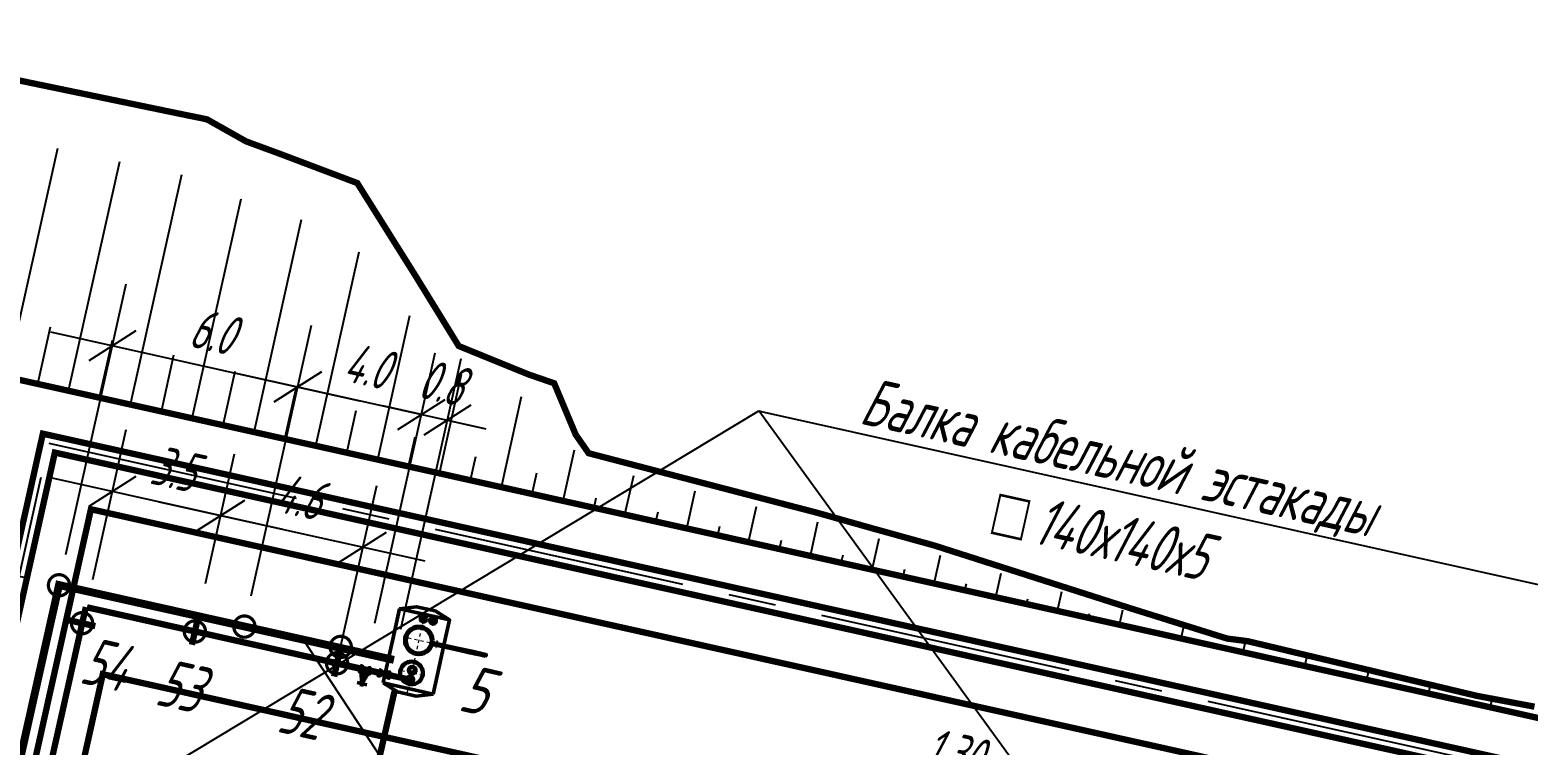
# Model space of a CAD drawing. Extents: x 5370511 to 5386565, y 1010429 to 1053793.
# Drawn here: x 5379976.21 to 5380023.52, y 1039853.78 to 1039876.37 of the extents above; entities that cross this region are included whole.
import ezdxf
from ezdxf import colors
from ezdxf.entities.mleader import LeaderData, LeaderLine
from ezdxf.math import Vec2, Vec3

# ---------------------------------------------------------------- set-up
doc = ezdxf.new("R2010")
doc.units = 0
doc.header["$PDMODE"] = 32
doc.header["$PDSIZE"] = 0.3
for name, pattern in [('ACAD_ISO02W100', [15, 12, -3]), ('DASHDOTX2', [50.8, 25.4, -12.7, 0, -12.7]), ('осевая2', [12.5, 8, -1.5, 1.5, -1.5])]:
    doc.linetypes.add(name, pattern=pattern)
doc.layers.get('0').update_dxf_attribs({"linetype": 'CONTINUOUS'})
doc.layers.get('DEFPOINTS').update_dxf_attribs({"linetype": 'CONTINUOUS'})
for name, color, linetype in [('3D-MODEL', 7, 'CONTINUOUS'), ('_0', 7, 'CONTINUOUS'), ('ГП_граница насыпи', 242, 'CONTINUOUS'), ('ГП_обвалование', 7, 'CONTINUOUS'), ('ГП_ось обвал', 1, 'осевая2'), ('ГП_откос', 246, 'CONTINUOUS'), ('ГП_проезд', 114, 'CONTINUOUS'), ('ОНиГМ сооружения', 7, 'CONTINUOUS'), ('Эстакада ЭС', 20, 'CONTINUOUS')]:
    doc.layers.add(name, color=color, linetype=linetype)
doc.layers.add('ГП_экспл', color=170, linetype='CONTINUOUS', lineweight=25)
doc.layers.add('ТХ_трубопроводы_дренаж', color=250, linetype='CONTINUOUS', lineweight=35)
doc.styles.add('ГОСТ', font='gost_ful.shx', dxfattribs={"oblique": 15})
doc.styles.add('ГОСТ_НИПИ', font='gost_nipi.shx', dxfattribs={"oblique": 15})
doc.styles.add('ГОСТ_НИПИ_разм', font='gost_nipi.shx', dxfattribs={"width": 0.8, "oblique": 15, "height": 2.5})
doc.dimstyles.new('Лист М500', dxfattribs={"dimtxt": 2.5, "dimasz": 2.5, "dimexe": 2, "dimexo": 1, "dimgap": 1, "dimtad": 1, "dimdec": 1, "dimlfac": 0.5, "dimzin": 0, "dimdsep": 46, "dimtxsty": 'ГОСТ_НИПИ_разм', "dimblk": 'OBLIQUE', "dimcen": 0.09, "dimdle": 2, "dimaunit": 1, "dimadec": 0, "dimazin": 0, "dimtfac": 1, "dimtdec": 1, "dimtofl": 0, "dimtmove": 1, "dimatfit": 3, "dimldrblk": 'NONE', "dimfxl": 1, "dimtolj": 1, "dimtzin": 0, "dimarcsym": 0})
doc.dimstyles.new('Модель М1000-Генплан', dxfattribs={"dimtxt": 1.25, "dimasz": 1, "dimexe": 0.5, "dimexo": 0, "dimgap": 0.5, "dimtad": 1, "dimzin": 0, "dimdsep": 46, "dimtxsty": 'ГОСТ', "dimblk": 'OBLIQUE', "dimcen": 0.09, "dimdle": 0.5, "dimaunit": 1, "dimadec": 0, "dimazin": 0, "dimtfac": 1, "dimtofl": 0, "dimtmove": 1, "dimatfit": 3, "dimldrblk": 'NONE', "dimfxl": 0.18, "dimtfill": 1, "dimtolj": 1, "dimtzin": 0, "dimarcsym": 0})

# ---------------------------------------------------------------- blocks, each defined once
blk = doc.blocks.new('куст_откос')
at = {"layer": 'ГП_откос', "color": 253, "lineweight": 15}
for points, const_width, elevation in [([(-22.663, 10.049), (-24.509, 9.987), (-25.96, 10.009), (-26.07, 10.01), (-31.078, 10.086), (-31.217, 10.088), (-31.954, 10.099), (-32.605, 10.039), (-35.743, 10.304), (-36.196, 10.345), (-36.442, 10.368), (-41.313, 10.811), (-41.745, 10.85), (-42.255, 10.897), (-44.284, 11.001), (-46.119, 11.104), (-46.431, 11.115), (-46.972, 11.134), (-51.549, 11.298), (-52.16, 11.32), (-53.56, 11.37), (-54.087, 11.855), (-55.102, 13.29), (-55.954, 13.387), (-56.666, 13.507), (-58.301, 13.784), (-59.681, 15.205), (-60.114, 15.65), (-61.784, 17.34), (-62.547, 18.112), (-65.089, 18.476), (-65.145, 18.484), (-66.263, 18.634), (-66.902, 18.828), (-67.62, 19.046), (-68.448, 19.031), (-80.953, 18.848)], 0.2, 49.01), ([(-72.019, -42.676), (-72.019, -37.577), (-72.019, -32.478), (-72.019, -27.378), (-72.019, -22.279), (-72.019, -16.945), (-72.019, -11.611), (-72.019, -6.277), (-72.019, -0.943), (-72.019, 4.392), (-72.019, 9.726), (-72.019, 9.726), (-66.902, 9.726), (-61.784, 9.726), (-56.666, 9.726), (-51.549, 9.726), (-46.431, 9.726), (-41.313, 9.726), (-36.196, 9.726), (-31.078, 9.726), (-25.96, 9.726), (-20.843, 9.726)], 0.01, 48.9)]:
    blk.add_lwpolyline(points, dxfattribs=dict(at, const_width=const_width, elevation=elevation))
at = {"layer": 'ГП_откос', "color": 253, "linetype": 'ByBlock', "lineweight": -3}
for points in [[(-72.019, 9.726), (-72.019, 17.128)], [(-70.019, 9.726), (-70.019, 17.147)], [(-68.019, 9.726), (-68.019, 17.176)], [(-66.019, 9.726), (-66.019, 16.826)], [(-64.019, 9.726), (-64.019, 16.603)], [(-62.019, 9.726), (-62.019, 16.007)], [(-60.019, 9.726), (-60.019, 14.387)], [(-58.019, 9.726), (-58.019, 12.934)], [(-56.019, 9.726), (-56.019, 12.663)], [(-71.019, 9.726), (-71.019, 11.577)], [(-69.019, 9.726), (-69.019, 11.585)], [(-67.019, 9.726), (-67.019, 11.553)], [(-65.019, 9.726), (-65.019, 11.474)], [(-63.019, 9.726), (-63.019, 11.416)], [(-54.019, 9.726), (-54.019, 11.379)], [(-61.019, 9.726), (-61.019, 11.094)], [(-52.019, 9.726), (-52.019, 10.997)], [(-50.019, 9.726), (-50.019, 10.94)], [(-48.019, 9.726), (-48.019, 10.883)], [(-59.019, 9.726), (-59.019, 10.685)], [(-57.019, 9.726), (-57.019, 10.494)], [(-55.019, 9.726), (-55.019, 10.415)], [(-46.019, 9.726), (-46.019, 10.824)], [(-44.019, 9.726), (-44.019, 10.735)], [(-42.019, 9.726), (-42.019, 10.645)], [(-40.019, 9.726), (-40.019, 10.5)], [(-53.019, 9.726), (-53.019, 10.051)], [(-51.019, 9.726), (-51.019, 10.036)], [(-49.019, 9.726), (-49.019, 10.022)], [(-47.019, 9.726), (-47.019, 10.008)], [(-45.019, 9.726), (-45.019, 9.989)], [(-43.019, 9.726), (-43.019, 9.968)], [(-41.019, 9.726), (-41.019, 9.937)], [(-38.019, 9.726), (-38.019, 10.354)], [(-36.019, 9.726), (-36.019, 10.209)], [(-34.019, 9.726), (-34.019, 10.072)], [(-32.019, 9.726), (-32.019, 10.02)], [(-30.019, 9.726), (-30.019, 10.001)], [(-28.019, 9.726), (-28.019, 9.977)], [(-26.019, 9.726), (-26.019, 9.953)], [(-24.019, 9.726), (-24.019, 9.948)], [(-39.019, 9.726), (-39.019, 9.901)], [(-37.019, 9.726), (-37.019, 9.865)], [(-35.019, 9.726), (-35.019, 9.829)], [(-33.019, 9.726), (-33.019, 9.795)], [(-31.019, 9.726), (-31.019, 9.797)], [(-29.019, 9.726), (-29.019, 9.791)], [(-27.019, 9.726), (-27.019, 9.785)], [(-25.019, 9.726), (-25.019, 9.779)], [(-23.019, 9.726), (-23.019, 9.788)]]:
    blk.add_lwpolyline(points, dxfattribs=at)
blk = doc.blocks.new('A$C09E94A9A')
at = {"layer": 'ОНиГМ сооружения', "lineweight": 50}
h = blk.add_hatch(color=7, dxfattribs=at)
h.dxf.hatch_style = 1
h.paths.add_polyline_path([(1793, 569), (1674, 654), (1659, 654), (1659, 569)])
h.paths.add_polyline_path([(1674, 484), (1659, 484), (1659, 472)])
h.paths.add_polyline_path([(1674, 654), (1659, 667), (1659, 654)])
h = blk.add_hatch(color=7, dxfattribs=at)
h.dxf.hatch_style = 1
h.paths.add_polyline_path([(1659, 484), (1674, 484), (1793, 569), (1659, 569)])
for p, q in [((4437, 1810), (4437, 1867)), ((4437, 1810), (4437, 1867)), ((4437, 1810), (4437, 1867)), ((4437, 1810), (4437, 1867)), ((4787, 1810), (4787, 1867)), ((4787, 1810), (4787, 1867))]:
    blk.add_line(p, q, dxfattribs=at)
at = {"layer": 'ОНиГМ сооружения', "color": 7, "lineweight": 50}
for points in [[(3437, 2685), (2929, 2862), (2329, 2862), (1821, 2685)], [(3437, 1867), (3437, 2685), (1821, 2685), (1821, 2685)], [(1821, 2685), (1821, 1838)], [(3192, 1770), (3192, 1907)], [(3192, 1907), (3206, 1907)], [(3206, 1907), (3206, 1770)], [(3225, 1907), (3211, 1907)], [(3211, 1907), (3211, 1770)], [(3225, 1770), (3225, 1907)], [(1821, 1838), (1821, 589)], [(3073, 1810), (3179, 1810), (3179, 1867), (3072, 1867)], [(3179, 1867), (3192, 1878)], [(3179, 1810), (3179, 1867)], [(3179, 1810), (3192, 1799)], [(3192, 1799), (3192, 1878)], [(3206, 1770), (3192, 1770)], [(3206, 1887), (3209, 1885)], [(3206, 1790), (3209, 1792)], [(3211, 1887), (3209, 1885)], [(3209, 1792), (3209, 1885)], [(3209, 1792), (3209, 1885)], [(3211, 1790), (3209, 1792)], [(3211, 1770), (3225, 1770)], [(3225, 1799), (3225, 1878)], [(3238, 1867), (3225, 1878)], [(3238, 1810), (3225, 1799)], [(3238, 1810), (3238, 1867)], [(3238, 1810), (3238, 1867)], [(3238, 1810), (3238, 1867)], [(3864, 1867), (3238, 1867), (3238, 1810), (3864, 1810)], [(3437, 285), (3437, 1810)], [(4335, 1867), (3864, 1867)], [(3864, 1810), (4335, 1810)], [(1821, 549), (1821, 285)], [(3437, 285), (2929, 107), (2329, 107), (1821, 285)], [(3437, 285), (1821, 285)], [(2200, 152), (2200, 0), (2257, 0), (2257, 132)], [(2200, 0), (2257, 0)]]:
    blk.add_lwpolyline(points, dxfattribs=at)
at = {"layer": 'ОНиГМ сооружения', "color": 0, "linetype": 'осевая2', "lineweight": 18, "ltscale": 0.5}
for points in [[(2629, 2862), (2629, 107)], [(4787, 1839), (2184, 1839)]]:
    blk.add_lwpolyline(points, dxfattribs=at)
at = {"layer": 'ОНиГМ сооружения', "linetype": 'осевая2', "lineweight": 18}
for points in [[(2529, 2539), (2729, 2539)], [(3035, 2539), (2835, 2539)], [(2935, 2639), (2935, 2439)], [(2999, 784), (2259, 784)]]:
    blk.add_lwpolyline(points, dxfattribs=at)
at = {"layer": 'ОНиГМ сооружения', "color": 7, "lineweight": 50}
for points in [[(2935, 2639, -1), (2935, 2439, -1), (2935, 2639, 0.228574)], [(2935, 2589, -1), (2935, 2489, -1), (2935, 2589, -0.378939)], [(2371, 521, 12.646186), (2301, 614)], [(2400, 521, 11.529229), (2324, 614)]]:
    blk.add_lwpolyline(points, format="xyb", dxfattribs=at)
at = {"layer": 'ОНиГМ сооружения', "lineweight": 50}
blk.add_lwpolyline([(4439, 1810, -0.023788), (4437, 1810), (4262, 1810), (4262, 1867), (4434, 1867)], format="xyb", dxfattribs=at)
for points in [[(4437, 1810), (4612, 1810), (4612, 1867), (4437, 1867, 1)], [(4787, 1810), (4612, 1810), (4612, 1867), (4787, 1867, -1)]]:
    blk.add_lwpolyline(points, format="xyb", close=True, dxfattribs=at)
at = {"layer": 'ОНиГМ сооружения', "color": 7, "lineweight": 50, "elevation": 0}
for points in [[(971, 614), (10, 614)], [(971, 524), (10, 524)], [(871, 525), (871, 614)], [(871, 614), (871, 525)], [(1009, 629), (971, 614)], [(1009, 509), (971, 525)], [(1030, 500), (1033, 503)], [(1054, 667), (1033, 667), (1033, 472), (1054, 472), (1054, 667), (1173, 569), (1054, 472)], [(1033, 503), (1033, 636)], [(1293, 667), (1314, 667), (1314, 472), (1293, 472), (1293, 667), (1173, 569), (1293, 472)], [(1314, 503), (1314, 636)], [(1317, 500), (1314, 503)], [(1338, 629), (1376, 614)], [(1338, 509), (1376, 525)], [(1576, 614), (1376, 614)], [(1578, 524), (1376, 525)], [(1478, 525), (1478, 614)], [(1614, 629), (1576, 614)], [(1614, 509), (1576, 525)], [(1635, 500), (1638, 503)], [(1659, 667), (1638, 667), (1638, 472), (1659, 472), (1659, 667), (1793, 569), (1659, 472)], [(1638, 503), (1638, 636)], [(1927, 667), (1948, 667), (1948, 472), (1927, 472), (1927, 667), (1793, 569), (1927, 472)], [(1948, 503), (1948, 636)], [(1951, 500), (1948, 503)], [(1972, 629), (2010, 614)], [(1972, 509), (2010, 525)], [(2010, 614), (2409, 614)], [(2109, 614), (2109, 525)], [(2409, 614), (2409, 525)]]:
    blk.add_lwpolyline(points, dxfattribs=at)
at = {"layer": 'ОНиГМ сооружения', "color": 0, "linetype": 'осевая2', "lineweight": 18, "ltscale": 0.5, "elevation": 0}
blk.add_lwpolyline([(10, 569), (2734, 569)], dxfattribs=at)
at = {"layer": 'ОНиГМ сооружения', "color": 8, "lineweight": 50, "ltscale": 100, "elevation": 0}
for points in [[(306, 640), (136, 640)], [(136, 614), (136, 640)], [(136, 499), (136, 525)], [(136, 499), (306, 499)], [(306, 614), (306, 640)], [(306, 499), (306, 525)]]:
    blk.add_lwpolyline(points, dxfattribs=at)
at = {"layer": 'ОНиГМ сооружения', "color": 8, "lineweight": 18, "ltscale": 0.7, "elevation": 0}
blk.add_lwpolyline([(221, 499), (221, 640)], dxfattribs=at)
at = {"layer": 'ОНиГМ сооружения', "color": 7, "lineweight": 50, "elevation": 0}
for points in [[(1009, 667), (1009, 472), (1030, 472), (1030, 667)], [(1338, 667), (1338, 472), (1317, 472), (1317, 667)], [(1614, 667), (1614, 472), (1635, 472), (1635, 667)], [(1972, 667), (1972, 472), (1951, 472), (1951, 667)]]:
    blk.add_lwpolyline(points, close=True, dxfattribs=at)
at = {"layer": 'ОНиГМ сооружения', "lineweight": 50, "elevation": 0}
for points in [[(1030, 639), (1033, 636)], [(1317, 639), (1314, 636)], [(1635, 639), (1638, 636)], [(1951, 639), (1948, 636)]]:
    blk.add_lwpolyline(points, dxfattribs=at)
at = {"layer": 'ОНиГМ сооружения', "lineweight": 50, "ltscale": 0.7}
blk.add_lwpolyline([(1173, 118), (1173, 568)], dxfattribs=at)
at = {"layer": 'ОНиГМ сооружения', "color": 7, "lineweight": 50, "extrusion": (-2.94745e-06, -1, 0), "elevation": -525}
blk.add_lwpolyline([(2409, 0), (2010, 0)], dxfattribs=at)
at = {"layer": 'ОНиГМ сооружения', "color": 7, "lineweight": 50, "extrusion": (-6.12323e-17, -1, 0)}
for points, elevation in [([(2509, 0), (2409, 0)], -614), ([(2629, 0), (2509, 0)], -614), ([(2629, 0), (2509, 0)], -525)]:
    blk.add_lwpolyline(points, dxfattribs=dict(at, elevation=elevation))
at = {"layer": 'ОНиГМ сооружения', "color": 7, "lineweight": 50, "extrusion": (6.12323e-17, 1, 0), "elevation": 525}
blk.add_lwpolyline([(-2409, 0), (-2509, 0)], dxfattribs=at)
at = {"layer": 'ОНиГМ сооружения', "color": 0, "linetype": 'осевая2', "lineweight": 18, "ltscale": 0.5, "extrusion": (-6.12323e-17, -1, 0), "elevation": -875}
blk.add_lwpolyline([(2749, 0), (2509, 0)], dxfattribs=at)
at = {"layer": 'ОНиГМ сооружения', "color": 7, "lineweight": 50, "elevation": 0}
for points in [[(2534, 525, 4.496717), (2534, 614)], [(2575, 525, 2.761469), (2575, 614)], [(2629, 525, 1), (2629, 614)]]:
    blk.add_lwpolyline(points, format="xyb", dxfattribs=at)
at = {"layer": 'ОНиГМ сооружения', "lineweight": 50, "ltscale": 100}
for points in [[(1333, 118), (1013, 118)], [(1053, 471), (1173, 118)], [(1173, 118), (1292, 471)], [(1173, 118), (1173, 28)]]:
    blk.add_lwpolyline(points, dxfattribs=at)
at = {"layer": 'ОНиГМ сооружения', "color": 7, "linetype": 'DASHDOTX2', "lineweight": 50, "ltscale": 0.2}
blk.add_lwpolyline([(2229, 0), (2229, 142)], dxfattribs=at)
at = {"layer": 'ОНиГМ сооружения', "color": 18, "lineweight": 50, "true_color": 0x000000}
blk.add_polyline3d([(15, 614, 0), (10, 609, 0), (5, 604, 0), (4, 601, 0), (2, 598, 0), (1, 595, 0), (0, 593, 0), (0, 590, 0), (0, 587, 0), (1, 584, 0), (3, 581, 0), (6, 575, 0), (10, 569, 0), (14, 563, 0), (17, 558, 0), (18, 555, 0), (19, 552, 0), (19, 549, 0), (19, 546, 0), (18, 544, 0), (17, 541, 0), (15, 538, 0), (13, 536, 0), (8, 531, 0), (3, 525, 0)], dxfattribs=at)
at = {"layer": 'ОНиГМ сооружения', "color": 7, "lineweight": 50}
for centre, radius in [((2629, 2539), 100), ((2629, 2539), 50), ((2629, 1839), 445), ((2629, 1839), 400), ((2629, 875, 0), 120), ((2629, 875), 90), ((2259, 569, 0), 12.5)]:
    blk.add_circle(centre, radius, dxfattribs=at)
blk = doc.blocks.new('_Oblique')
at = {"color": 0, "linetype": 'ByBlock', "lineweight": -2}
blk.add_line((-0.5, -0.5), (0.5, 0.5), dxfattribs=at)
blk = doc.blocks.new('*D42')
at = {"layer": '_0', "color": 0, "lineweight": -2, "transparency": 16777216}
for p, q in [((5380006.844, 1039852.07), (5380003.46, 1039852.825)), ((5380005.402, 1039845.89), (5380006.844, 1039852.07)), ((5380003.13, 1039838.697), (5380004.874, 1039846.52)), ((5380004.277, 1039846.141), (5380006.527, 1039845.64)), ((5380004.417, 1039838.474), (5380006.148, 1039846.236))]:
    blk.add_line(p, q, dxfattribs=at)
at = {"layer": 'DEFPOINTS', "color": 0, "lineweight": 15, "transparency": 16777216}
for p in [(5380006.039, 1039845.748), (5380003.13, 1039838.697, 0), (5380004.417, 1039838.474)]:
    blk.add_point(p, dxfattribs=at)
at = {"layer": '_0', "color": 0, "lineweight": -2, "transparency": 16777216}
for p, rotation in [((5380004.765, 1039846.032), 167.4306724288029), ((5380006.039, 1039845.748), 347.430672428803)]:
    blk.add_blockref('_Oblique', p, dxfattribs=dict(at, rotation=rotation))
at = {"layer": '_0', "color": 0, "lineweight": 15, "transparency": 16777216, "insert": (5380005.397, 1039853.545), "char_height": 1.25, "attachment_point": 5, "rotation": 347.4307, "style": 'ГОСТ', "bg_fill": 3, "box_fill_scale": 1.1, "bg_fill_color": 256, "bg_fill_true_color": 13158600, "bg_fill_transparency": 0}
blk.add_mtext('\\A1;{\\W0.8;1.30}', dxfattribs=at)
blk = doc.blocks.new('_None')
blk = doc.blocks.new('*D177')
at = {"color": 0, "lineweight": -2, "transparency": 16777216}
for p, q in [((5379978.188, 1039859.013), (5379979.242, 1039863.748)), ((5379981.755, 1039858.889), (5379982.667, 1039862.986)), ((5379976.855, 1039862.231), (5379984.184, 1039860.599))]:
    blk.add_line(p, q, dxfattribs=at)
at = {"layer": 'DEFPOINTS', "color": 0, "lineweight": 15, "transparency": 16777216}
for p in [(5379982.232, 1039861.034), (5379977.97, 1039858.036), (5379981.537, 1039857.913, 0)]:
    blk.add_point(p, dxfattribs=at)
at = {"color": 0, "lineweight": -2, "transparency": 16777216, "xscale": 1.25, "yscale": 1.25, "zscale": 1.25}
for p, rotation in [((5379978.807, 1039861.796), 167.4452412575005), ((5379982.232, 1039861.034), 347.4452412575005)]:
    blk.add_blockref('_Oblique', p, dxfattribs=dict(at, rotation=rotation))
at = {"color": 0, "transparency": 16777216, "insert": (5379980.764, 1039862.513), "char_height": 2.5, "attachment_point": 5, "rotation": 347.4452, "style": 'ГОСТ_НИПИ_разм'}
blk.add_mtext('\\A1;{\\H0.5x;3.5}', dxfattribs=at)
blk = doc.blocks.new('*D178')
at = {"color": 0, "lineweight": -2, "transparency": 16777216}
for p, q in [((5379981.755, 1039858.889), (5379982.667, 1039862.986)), ((5379986.007, 1039856.823), (5379987.157, 1039861.986)), ((5379980.28, 1039861.468), (5379988.674, 1039859.599))]:
    blk.add_line(p, q, dxfattribs=at)
at = {"layer": 'DEFPOINTS', "color": 0, "lineweight": 15, "transparency": 16777216}
for p in [(5379986.722, 1039860.034), (5379981.537, 1039857.913, 0), (5379985.79, 1039855.847, 0)]:
    blk.add_point(p, dxfattribs=at)
at = {"color": 0, "lineweight": -2, "transparency": 16777216, "xscale": 1.25, "yscale": 1.25, "zscale": 1.25}
for p, rotation in [((5379982.232, 1039861.034), 167.4452412575005), ((5379986.722, 1039860.034), 347.4452412575005)]:
    blk.add_blockref('_Oblique', p, dxfattribs=dict(at, rotation=rotation))
at = {"color": 0, "transparency": 16777216, "insert": (5379984.722, 1039861.632), "char_height": 2.5, "attachment_point": 5, "rotation": 347.4452, "style": 'ГОСТ_НИПИ_разм'}
blk.add_mtext('\\A1;{\\H0.5x;4.6}', dxfattribs=at)
blk = doc.blocks.new('*D187')
at = {"layer": 'DEFPOINTS', "color": 0, "lineweight": 15, "transparency": 16777216}
for p in [(5379984.666, 1039865.096), (5379977.124, 1039858.831, 0), (5379982.98, 1039857.527, 0)]:
    blk.add_point(p, dxfattribs=at)
at = {"layer": 'Эстакада ЭС', "color": 0, "lineweight": -2, "transparency": 16777216}
for p, q in [((5379977.341, 1039859.807), (5379979.244, 1039868.352)), ((5379976.857, 1039866.835), (5379986.618, 1039864.661)), ((5379983.198, 1039858.503), (5379985.101, 1039867.048))]:
    blk.add_line(p, q, dxfattribs=at)
at = {"layer": 'Эстакада ЭС', "color": 0, "lineweight": -2, "transparency": 16777216, "xscale": 1.25, "yscale": 1.25, "zscale": 1.25}
for p, rotation in [((5379978.809, 1039866.4), 167.4452412575011), ((5379984.666, 1039865.096), 347.4452412575012)]:
    blk.add_blockref('_Oblique', p, dxfattribs=dict(at, rotation=rotation))
at = {"layer": 'Эстакада ЭС', "color": 0, "transparency": 16777216, "insert": (5379981.982, 1039866.846), "char_height": 2.5, "attachment_point": 5, "rotation": 347.4452, "style": 'ГОСТ_НИПИ_разм'}
blk.add_mtext('\\A1;{\\H0.5x;6.0}', dxfattribs=at)
blk = doc.blocks.new('*D188')
at = {"layer": 'DEFPOINTS', "color": 0, "lineweight": 15, "transparency": 16777216}
for p in [(5379988.57, 1039864.226), (5379982.98, 1039857.527, 0), (5379986.884, 1039856.657, 0)]:
    blk.add_point(p, dxfattribs=at)
at = {"layer": 'Эстакада ЭС', "color": 0, "lineweight": -2, "transparency": 16777216}
for p, q in [((5379983.198, 1039858.503), (5379985.101, 1039867.048)), ((5379987.102, 1039857.633), (5379989.005, 1039866.179)), ((5379982.714, 1039865.531), (5379990.522, 1039863.792))]:
    blk.add_line(p, q, dxfattribs=at)
at = {"layer": 'Эстакада ЭС', "color": 0, "lineweight": -2, "transparency": 16777216, "xscale": 1.25, "yscale": 1.25, "zscale": 1.25}
for p, rotation in [((5379984.666, 1039865.096), 167.4452412575011), ((5379988.57, 1039864.226), 347.4452412575012)]:
    blk.add_blockref('_Oblique', p, dxfattribs=dict(at, rotation=rotation))
at = {"layer": 'Эстакада ЭС', "color": 0, "transparency": 16777216, "insert": (5379986.863, 1039865.759), "char_height": 2.5, "attachment_point": 5, "rotation": 347.4452, "style": 'ГОСТ_НИПИ_разм'}
blk.add_mtext('\\A1;{\\H0.5x;4.0}', dxfattribs=at)
blk = doc.blocks.new('*D189')
at = {"layer": 'DEFPOINTS', "color": 0, "lineweight": 15, "transparency": 16777216}
for p in [(5379989.388, 1039864.044), (5379986.884, 1039856.657, 0), (5379987.702, 1039856.474, 0)]:
    blk.add_point(p, dxfattribs=at)
at = {"layer": 'Эстакада ЭС', "color": 0, "lineweight": -2, "transparency": 16777216}
for p, q in [((5379987.102, 1039857.633), (5379989.005, 1039866.179)), ((5379987.919, 1039857.45), (5379989.823, 1039865.997)), ((5379988.57, 1039864.226), (5379987.35, 1039864.498)), ((5379989.388, 1039864.044), (5379990.608, 1039863.773))]:
    blk.add_line(p, q, dxfattribs=at)
at = {"layer": 'Эстакада ЭС', "color": 0, "lineweight": -2, "transparency": 16777216, "xscale": 1.25, "yscale": 1.25, "zscale": 1.25}
for p, rotation in [((5379988.57, 1039864.226), 347.4452412575012), ((5379989.388, 1039864.044), 167.4452412575011)]:
    blk.add_blockref('_Oblique', p, dxfattribs=dict(at, rotation=rotation))
at = {"layer": 'Эстакада ЭС', "color": 0, "transparency": 16777216, "insert": (5379989.224, 1039865.234), "char_height": 2.5, "attachment_point": 5, "rotation": 347.4452, "style": 'ГОСТ_НИПИ_разм'}
blk.add_mtext('\\A1;{\\H0.5x;0.8}', dxfattribs=at)
blk = doc.blocks.new('*D192')
at = {"layer": 'DEFPOINTS', "color": 0, "lineweight": 15, "transparency": 16777216}
for p in [(5379951.813, 1039864.468), (5379977.124, 1039858.831, 0), (5379975.711, 1039852.486)]:
    blk.add_point(p, dxfattribs=at)
at = {"layer": 'Эстакада ЭС', "color": 0, "lineweight": -2, "transparency": 16777216}
for p, q in [((5379949.965, 1039856.171), (5379952.248, 1039866.42)), ((5379976.148, 1039859.048), (5379949.861, 1039864.902)), ((5379974.735, 1039852.704), (5379948.448, 1039858.558))]:
    blk.add_line(p, q, dxfattribs=at)
at = {"layer": 'Эстакада ЭС', "color": 0, "lineweight": -2, "transparency": 16777216, "xscale": 1.25, "yscale": 1.25, "zscale": 1.25}
for p, rotation in [((5379951.813, 1039864.468), 77.44524128354306), ((5379950.4, 1039858.123), 257.4452412835431)]:
    blk.add_blockref('_Oblique', p, dxfattribs=dict(at, rotation=rotation))
at = {"layer": 'Эстакада ЭС', "color": 0, "transparency": 16777216, "insert": (5379949.52, 1039861.649), "char_height": 2.5, "attachment_point": 5, "rotation": 77.4452, "style": 'ГОСТ_НИПИ_разм'}
blk.add_mtext('\\A1;{\\H0.5x;6.5}', dxfattribs=at)

msp = doc.modelspace()

# ---------------------------------------------------------------- linework, layer by layer
at = {"color": 253, "const_width": 0.2}
msp.add_lwpolyline([(5379977.42, 1039857.729), (5379978.27, 1039857.54)], dxfattribs=at)
at = {"color": 253, "const_width": 0.1}
msp.add_lwpolyline([(5379977.925, 1039857.961, 1), (5379977.779, 1039857.305, 1), (5379977.925, 1039857.961, 49.91739)], format="xyb", dxfattribs=at)
at = {"color": 253, "const_width": 0.1, "elevation": 0}
for points in [[(5379981.489, 1039857.698, 1), (5379981.343, 1039857.043, 1), (5379981.489, 1039857.698, 49.91739)], [(5379985.979, 1039856.696, 1), (5379985.832, 1039856.04, 1), (5379985.979, 1039856.696, 49.91739)]]:
    msp.add_lwpolyline(points, format="xyb", dxfattribs=at)
at = {"color": 253, "const_width": 0.2, "elevation": 0}
for points in [[(5379981.512, 1039857.802), (5379981.322, 1039856.952)], [(5379986.002, 1039856.799), (5379985.812, 1039855.949)]]:
    msp.add_lwpolyline(points, dxfattribs=at)
at = {"layer": '3D-MODEL', "color": 253, "lineweight": 15}
msp.add_polyline3d([(5379975.475, 1039865.41, 48.9), (5379975.475, 1039865.41, 48.9), (5380145.315, 1039827.588, 48.9), (5380138.358, 1039796.348, 49.14), (5380129.316, 1039755.747, 49.3), (5380099.204, 1039762.453, 49.3), (5380033.806, 1039777.017, 49.3), (5379969.238, 1039791.397, 49.3), (5379971.629, 1039802.134, 49.25), (5379961.868, 1039804.307, 49.25), (5379968.519, 1039834.171, 49.1)], close=True, dxfattribs=at)
at = {"layer": 'ГП_граница насыпи', "color": 253}
msp.add_lwpolyline([(5379975.475, 1039865.41), (5380145.315, 1039827.588), (5380129.316, 1039755.747), (5379969.238, 1039791.397), (5379971.629, 1039802.134), (5379961.868, 1039804.307)], close=True, dxfattribs=at)
at = {"layer": 'ГП_обвалование', "color": 253, "const_width": 0.2}
for points in [[(5379975.475, 1039865.41), (5380145.315, 1039827.588), (5380129.316, 1039755.747), (5379969.238, 1039791.397), (5379971.629, 1039802.134), (5379961.868, 1039804.307)], [(5379976.614, 1039863.62), (5380143.525, 1039826.45), (5380128.178, 1039757.538), (5379971.028, 1039792.535), (5379973.419, 1039803.272), (5379963.658, 1039805.445)], [(5379976.993, 1039863.023), (5380142.928, 1039826.07), (5380127.799, 1039758.134), (5379971.625, 1039792.914), (5379974.016, 1039803.651), (5379964.255, 1039805.825)], [(5379978.131, 1039861.233), (5380141.138, 1039824.932), (5380126.661, 1039759.925), (5379973.415, 1039794.052), (5379975.806, 1039804.789), (5379966.045, 1039806.963)]]:
    msp.add_lwpolyline(points, close=True, dxfattribs=at)
at = {"layer": 'ГП_ось обвал', "color": 253}
msp.add_lwpolyline([(5379976.803, 1039863.322), (5380143.226, 1039826.26), (5380127.989, 1039757.836), (5379971.326, 1039792.724), (5379973.717, 1039803.461), (5379963.957, 1039805.635)], close=True, dxfattribs=at)
at = {"layer": 'ГП_проезд', "color": 253, "const_width": 0.2}
msp.add_lwpolyline([(5379977.848, 1039806.994), (5379968.078, 1039809.17), (5379978.507, 1039856.022), (5380138.098, 1039820.482), (5380128.533, 1039777.534), (5380112.803, 1039781.037, 0.413433), (5380105.646, 1039776.5), (5380105.408, 1039775.441), (5380099.064, 1039776.854), (5380099.294, 1039777.882, 0.414994), (5380094.745, 1039785.058), (5380047.42, 1039795.598, 0.414214), (5380040.26, 1039791.045), (5380040.035, 1039790.036), (5380033.709, 1039791.445, 0.309973), (5380029.612, 1039795.466), (5379977.848, 1039806.994)], format="xyb", dxfattribs=at)
at = {"layer": 'ТХ_трубопроводы_дренаж', "color": 253, "ltscale": 5, "const_width": 0.2}
for points in [[(5379974.581, 1039842.988), (5379977.971, 1039858.144)], [(5379974.581, 1039842.988), (5379977.971, 1039858.144)], [(5379987.574, 1039855.996), (5379978.007, 1039858.136)], [(5379987.574, 1039855.996), (5379978.007, 1039858.136)]]:
    msp.add_lwpolyline(points, dxfattribs=at)
at = {"layer": 'ТХ_трубопроводы_дренаж', "color": 253, "linetype": 'ACAD_ISO02W100', "ltscale": 0.1, "const_width": 0.2}
msp.add_lwpolyline([(5379983.836, 1039838.475), (5379987.722, 1039855.485)], dxfattribs=at)
at = {"layer": 'Эстакада ЭС', "const_width": 0.1, "elevation": 0}
for points in [[(5379977.197, 1039859.159, 1), (5379977.051, 1039858.503, 1), (5379977.197, 1039859.159, 49.91739)], [(5379983.053, 1039857.855, 1), (5379982.907, 1039857.199, 1), (5379983.053, 1039857.855, 49.91739)]]:
    msp.add_lwpolyline(points, format="xyb", dxfattribs=at)
at = {"layer": 'Эстакада ЭС', "color": 20, "ltscale": 0.3, "transparency": 33554687, "const_width": 0.25, "elevation": 0}
msp.add_lwpolyline([(5379987.702, 1039856.474), (5379977.125, 1039858.839), (5379973.408, 1039842.214)], dxfattribs=at)
at = {"layer": 'Эстакада ЭС', "const_width": 0.1}
msp.add_lwpolyline([(5379986.094, 1039857.212, 1), (5379985.948, 1039856.556, 1), (5379986.094, 1039857.212, 49.91739)], format="xyb", dxfattribs=at)

# ---------------------------------------------------------------- block references
at = {"layer": 'ГП_откос', "color": 253, "lineweight": 15, "rotation": 347.4452412677718}
msp.add_blockref('куст_откос', (5380043.659, 1039840.262), dxfattribs=at)
at = {"layer": 'ОНиГМ сооружения', "color": 7, "lineweight": 50, "xscale": 0.001, "yscale": 0.001, "zscale": 0.001, "rotation": 347.5179235857589}
msp.add_blockref('A$C09E94A9A', (5379985.522, 1039855.861), dxfattribs=at)

# ---------------------------------------------------------------- texts
at = {"color": 253, "lineweight": 30, "style": 'ГОСТ_НИПИ', "oblique": 15, "width": 0.8}
for s, p in [('54', (5379977.734, 1039855.759)), ('53', (5379980.117, 1039855.074)), ('52', (5379983.961, 1039854.217))]:
    msp.add_text(s, height=1.5, rotation=347.4452, dxfattribs=at).set_placement(p)
at = {"layer": 'ГП_экспл', "color": 0, "style": 'ГОСТ', "oblique": 15}
msp.add_text('5', height=1.5, rotation=346.8954, dxfattribs=at).set_placement((5379989.683, 1039854.895))

# ---------------------------------------------------------------- dimensions: what is measured, and where the dimension line sits
for base, p1, p2, picture, middle in [((5379982.232, 1039861.034), (5379977.97, 1039858.036), (5379981.537, 1039857.913, 0), '*D177', (5379980.764, 1039862.513)), ((5379986.722, 1039860.034), (5379981.537, 1039857.913, 0), (5379985.79, 1039855.847, 0), '*D178', (5379984.722, 1039861.632))]:
    dim = msp.add_linear_dim(base=base, p1=p1, p2=p2, angle=347.4452, text='{\\H0.5x;<>}', dimstyle='Лист М500', override={"dimasz": 1.25, "dimgap": 0.5, "dimlfac": 1})
    dim.commit()
    dim.dimension.update_dxf_attribs({"geometry": picture, "text_midpoint": middle})
at = {"layer": 'Эстакада ЭС'}
for base, p1, p2, angle, override, picture, middle in [((5379984.666, 1039865.096), (5379977.124, 1039858.831, 0), (5379982.98, 1039857.527, 0), 347.4452, {"dimasz": 1.25, "dimgap": 0.5, "dimlfac": 1}, '*D187', (5379981.982, 1039866.846)), ((5379988.57, 1039864.226), (5379982.98, 1039857.527, 0), (5379986.884, 1039856.657, 0), 347.4452, {"dimasz": 1.25, "dimgap": 0.5, "dimlfac": 1}, '*D188', (5379986.863, 1039865.759)), ((5379951.813, 1039864.468), (5379975.711, 1039852.486), (5379977.124, 1039858.831, 0), 77.4452, {"dimasz": 1.25, "dimlfac": 1}, '*D192', (5379949.52, 1039861.649))]:
    dim = msp.add_linear_dim(base=base, p1=p1, p2=p2, angle=angle, text='{\\H0.5x;<>}', dimstyle='Лист М500', override=override, dxfattribs=at)
    dim.commit()
    dim.dimension.update_dxf_attribs({"geometry": picture, "text_midpoint": middle})
dim = msp.add_linear_dim(base=(5379989.388, 1039864.044), p1=(5379986.884, 1039856.657, 0), p2=(5379987.702, 1039856.474, 0), angle=347.4452, text='{\\H0.5x;<>}', dimstyle='Лист М500', override={"dimasz": 1.25, "dimgap": 0.5, "dimlfac": 1}, dxfattribs=at)
dim.commit()
dim.dimension.update_dxf_attribs({"geometry": '*D189', "text_midpoint": (5379988.979, 1039864.135), "dimtype": 160})

# ---------------------------------------------------------------- next in the draw order: dimensions: what is measured, and where the dimension line sits
at = {"layer": '_0', "lineweight": 15}
dim = msp.add_linear_dim(base=(5380006.039, 1039845.748, 0), p1=(5380003.13, 1039838.697), p2=(5380004.417, 1039838.474, 0), angle=347.4307, text='{\\W0.8;1.30}', dimstyle='Модель М1000-Генплан', dxfattribs=at)
dim.commit()
dim.dimension.update_dxf_attribs({"geometry": '*D42', "text_midpoint": (5380006.356, 1039852.179, 0), "dimtype": 160})

# ---------------------------------------------------------------- next in the draw order: leaders
at = {"layer": 'Эстакада ЭС'}
ml = msp.add_multileader_mtext('Standard', dxfattribs=at)
ml.set_content('{\\Fgost_ful|c204;\\H1.00002x;\\W0.8;Балка кабельной эстакады\\P\\fArial|b0|i0|c204|p34;\\H0.99998x;\\Q0;□\\fMS Shell Dlg 2|b0|i0|c204|p0;\\H0.70833x;\\Q15; \\Fgost_ful|c204;\\H1.4118x;140х140х5}', color=256, style='ГОСТ_НИПИ')
ml.set_leader_properties()
ml.set_arrow_properties(name='NONE')
ml.build(insert=Vec2(0, 0))
ml.multileader.update_dxf_attribs({"text_left_attachment_type": 6, "text_right_attachment_type": 6, "dogleg_length": 0.36, "arrow_head_size": 2})
ctx = ml.context
ctx.base_point, ctx.char_height, ctx.arrow_head_size, ctx.landing_gap_size, ctx.plane_origin, ctx.plane_x_axis, ctx.plane_y_axis = Vec3(5379999.399, 1039864.303), 1.5, 2, 0.25, Vec3(5380003.99, 1039831.71), Vec3(0.976089, -0.217373), Vec3(0.217373, 0.976089)
ctx.left_attachment, ctx.right_attachment, ctx.text_align_type = 6, 6, 1
notes = []
notes.append((ctx, [(0, (1, 1, 0), (5379999.223, 1039864.342), (0.976089, -0.217373), 0.18, [(1, [(5380023.194, 1039832.644), (5380028.956, 1039823.399)], 0, []), (4, [(5379984.83, 1039857.116), (5379997.159, 1039838.437), (5379975.105, 1039849.803)], 0, [])])]))
ctx.mtext.insert, ctx.mtext.text_direction, ctx.mtext.rotation, ctx.mtext.alignment, ctx.mtext.flow_direction = Vec3(5380010.758, 1039863.618), Vec3(0.976089, -0.217373), 6.064063, 2, 5
for ctx, leaders in notes:
    for number, flags, end, landing, length, lines in leaders:
        leader = LeaderData()
        leader.index, (leader.has_last_leader_line, leader.has_dogleg_vector, leader.attachment_direction) = number, flags
        leader.last_leader_point, leader.dogleg_vector, leader.dogleg_length = Vec3(end), Vec3(landing), length
        for number, points, colour, breaks in lines:
            line = LeaderLine()
            line.index, line.vertices, line.color, line.breaks = number, Vec3.list(points), colors.encode_raw_color(colour), breaks
            leader.lines.append(line)
        ctx.leaders.append(leader)

doc.saveas('drawing.dxf')
